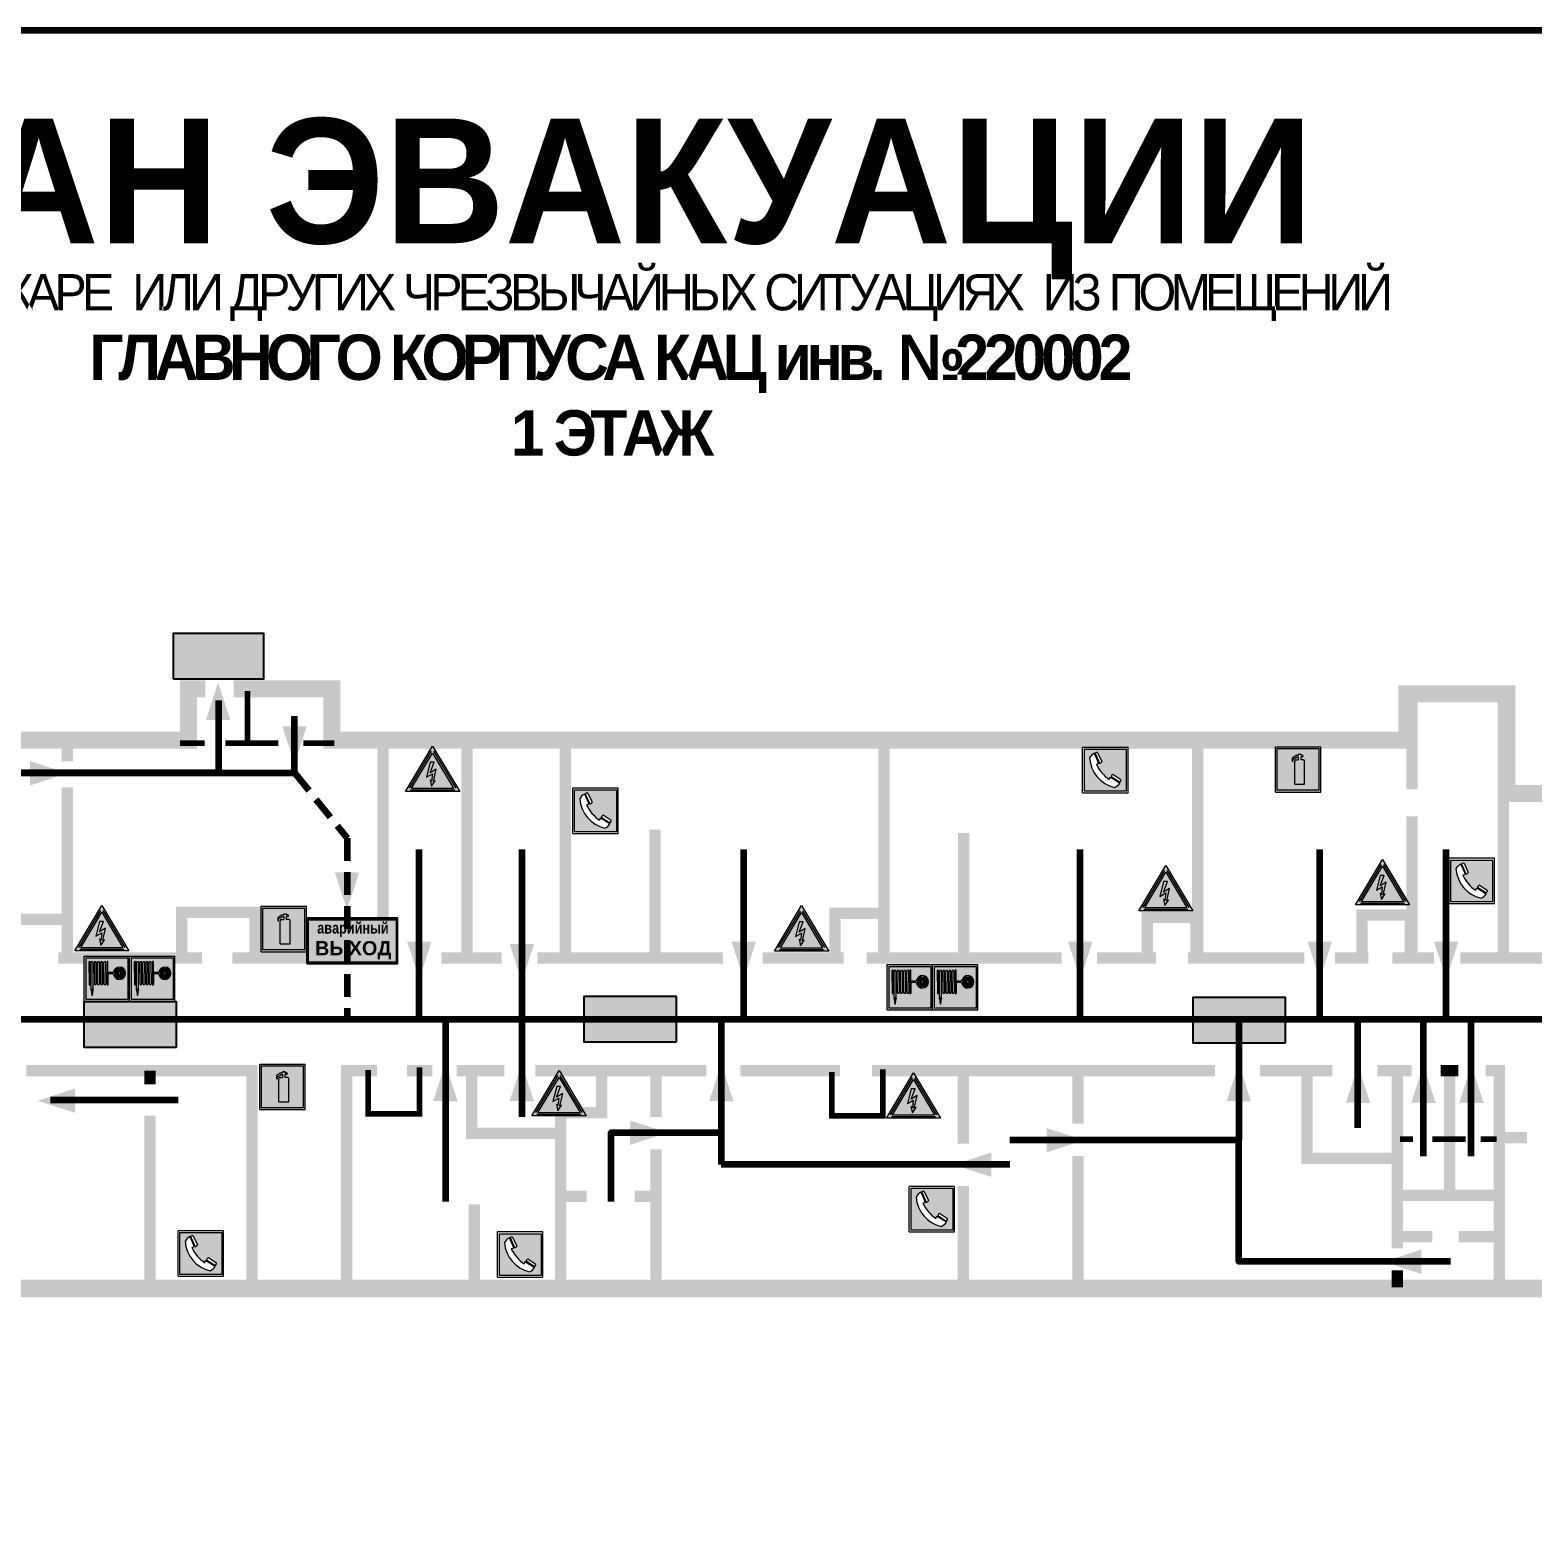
# Model space of a CAD drawing. Header units: millimetres. Extents: x 13810 to 67229, y 12374 to 21950.
# Drawn here: x 27227.8 to 27492.9, y 18821.8 to 19084 of the extents above; entities that cross this region are included whole.
import ezdxf

# ---------------------------------------------------------------- set-up
doc = ezdxf.new("R2010")
doc.units = ezdxf.units.MM
doc.linetypes.add('{ Wide Dash }', pattern=[12, 4, -2, 4, -2])
doc.layers.add('План_Штампы', color=7, linetype='Continuous')
doc.styles.add('обычный', font='arial.ttf')

# ---------------------------------------------------------------- blocks, each defined once
blk = doc.blocks.new('A$C7B4425F7')
at = {"true_color": 0xffffff}
blk.add_hatch(color=7, dxfattribs=at).paths.add_polyline_path([(0, 0), (-16, 0), (-16, -8), (0, -8)])
h = blk.add_hatch(color=126)
h.paths.add_polyline_path([(-0.2, -0.2), (-15.8, -0.2), (-15.8, -7.8), (-0.2, -7.8)])
h.paths.add_polyline_path([(-11.76, -2.03), (-11.76, -3.66), (-11.17, -3.66, -0.568275), (-11.17, -6.18), (-12.58, -6.18), (-12.58, -2.03)], flags=16)
h.paths.add_polyline_path([(-13.33, -4.12, -0.495768), (-13.59, -6.18), (-15.03, -6.18), (-15.03, -2.03), (-13.59, -2.03, -0.487973)], flags=16)
h.paths.add_polyline_path([(-10.25, -2.03), (-9.48, -2.03), (-9.48, -6.18), (-10.25, -6.18)], flags=16)
h.paths.add_polyline_path([(-13.84, -3.69), (-14.24, -3.69), (-14.24, -3.03), (-13.9, -3.03, -0.692621)], flags=0)
h.paths.add_polyline_path([(-9.15, -2.03), (-8.4, -2.03), (-8.04, -3.07), (-7.68, -2.03), (-6.93, -2.03), (-7.64, -4.1), (-6.93, -6.18), (-7.68, -6.18), (-8.04, -5.14), (-8.4, -6.18), (-9.15, -6.18), (-8.44, -4.1)], flags=16)
h.paths.add_polyline_path([(-11.76, -4.46), (-11.42, -4.46, -0.692621), (-11.36, -5.12), (-11.76, -5.12)], flags=0)
h.paths.add_polyline_path([(-13.9, -5.2), (-14.24, -5.2), (-14.24, -4.55), (-13.84, -4.55, -0.708038)], flags=0)
edge = h.paths.add_edge_path(flags=16)
edge.add_ellipse((-5.51, -4.08), major_axis=(0, 2.05), ratio=0.586184, start_angle=0, end_angle=360)
edge = h.paths.add_edge_path(flags=0)
edge.add_ellipse((-5.51, -4.08), major_axis=(0, 1.14), ratio=0.454828, start_angle=0, end_angle=360)
h.paths.add_polyline_path([(-4.13, -4.96, 0.377264), (-3.48, -4.52, 0.0555), (-3.16, -2.03), (-1.66, -2.03), (-1.66, -4.96), (-0.96, -4.96), (-0.96, -7.01), (-1.75, -7.01), (-1.75, -6.18), (-3.3, -6.18), (-3.3, -7.02), (-4.13, -7.02)], flags=16)
h.paths.add_polyline_path([(-2.73, -2.91), (-2.28, -2.91), (-2.28, -4.96), (-3.05, -4.96, 0.079136)], flags=0)
at = {"color": 126}
blk.add_lwpolyline([(-16, -8), (0, -8), (0, 0), (-16, 0)], close=True, dxfattribs=at)
blk = doc.blocks.new('A$C32E8229D')
at = {"true_color": 0xffffff}
blk.add_hatch(color=7, dxfattribs=at).paths.add_polyline_path([(0, 0), (0, -8), (16, -8), (16, 0)])
h = blk.add_hatch(color=126)
h.paths.add_polyline_path([(0.2, -0.2), (15.8, -0.2), (15.8, -7.8), (0.2, -7.8)])
h.paths.add_polyline_path([(13.49, -2.05), (12.08, -2.05), (11.37, -2.63, 0.162397), (11.29, -2.84), (11.29, -3.63), (10.35, -3.63), (10.35, -4.05), (11.68, -4.05), (11.68, -3.48), (12.26, -4.28), (11.29, -5.1), (11.29, -6.78), (11.85, -6.78), (11.85, -5.44), (12.8, -4.64), (12.8, -5.94), (14.46, -5.94), (14.46, -5.39), (13.45, -5.39), (13.45, -3.97), (12.46, -2.59), (13.15, -2.59), (13.69, -3.34), (14.18, -3)], flags=16)
h.paths.add_polyline_path([(10.74, -1.82, 1), (11.8, -1.82, 1)], flags=16)
h.paths.add_polyline_path([(9.39, -3.59), (5.99, -3.59), (6.56, -3.03), (5.91, -3.03), (5.1, -3.83), (5.91, -4.64), (6.56, -4.64), (5.99, -4.09), (9.39, -4.09)], flags=16)
h.paths.add_polyline_path([(4.29, -1.08), (1.72, -1.08), (1.72, -6.6), (4.29, -6.6)], flags=16)
at = {"color": 126}
blk.add_lwpolyline([(16, -8), (0, -8), (0, 0), (16, 0)], close=True, dxfattribs=at)
blk = doc.blocks.new('A$C456E1F9C')
at = {"lineweight": 5}
h = blk.add_hatch(color=242, dxfattribs=at)
h.paths.add_polyline_path([(0.51, -1.47), (0.51, -13.26), (12.29, -13.26), (12.29, -1.47)])
h.paths.add_polyline_path([(5.42, -4.95, -0.254479), (4.78, -5.4), (3.52, -2.53, -0.209735), (4.23, -2.4)], flags=16)
h.paths.add_polyline_path([(8.53, -8.6), (10.87, -10.17), (10.54, -10.76), (8.03, -9.13, -0.192251)], flags=16)
h.paths.add_polyline_path([(4.61, -5.49, 0.005518), (3.87, -5.72, 0.128647), (7.49, -10.01, 0.00809), (7.83, -9.33), (10.47, -10.97, -0.16736), (8.99, -12.25, -0.327862), (1.95, -3.95, -0.166952), (3.36, -2.62)], flags=16)
at = {"color": 242, "lineweight": 5}
for p, q in [((0, -13.77), (0, -0.97)), ((12.8, -0.97), (0, -0.97)), ((4.61, -5.49), (3.36, -2.62)), ((3.52, -2.53), (4.78, -5.4)), ((4.23, -2.4), (5.42, -4.95)), ((12.8, -13.77), (12.8, -0.97)), ((7.83, -9.33), (10.47, -10.97)), ((8.03, -9.13), (10.54, -10.76)), ((10.81, -10.12), (8.53, -8.6)), ((10.54, -10.76), (10.8, -10.3)), ((10.8, -10.3), (10.81, -10.12)), ((0, -13.77), (12.8, -13.77))]:
    blk.add_line(p, q, dxfattribs=at)
blk.add_lwpolyline([(0.51, -1.47), (12.29, -1.47), (12.29, -13.26), (0.51, -13.26)], close=True, dxfattribs=at)
for centre, radius, start, end in [((4.59, -5.34), 2.99, 114.2845, 152.1974), ((11.12, -3.31), 9.19, 183.9915, 256.6009), ((4.02, -3.27), 0.891, 76.3284, 123.7092), ((14.98, -39.1), 35.17, 107.1487, 108.4135), ((13.86, -0.94), 11.08, 205.5536, 234.8762), ((4.68, -4.59), 0.824, 276.9621, 334.0723), ((-13.31, 0.8), 23.44, 332.5487, 334.4027), ((8.94, -9.5), 0.989, 114.4092, 157.9388), ((7.87, -9.46), 3, 291.9291, 329.9329)]:
    blk.add_arc(centre, radius, start, end, dxfattribs=at)
blk = doc.blocks.new('A$C37112FD5')
at = {"true_color": 0xf5f5ff}
h = blk.add_hatch(color=7, dxfattribs=at)
h.dxf.hatch_style = 1
h.paths.add_polyline_path([(12.8, -7.4), (0, -7.4), (0, -20.2), (12.8, -20.2)])
h.paths.add_polyline_path([(12.29, -7.91), (12.29, -19.69), (0.51, -19.69), (0.51, -7.91)], flags=16)
h.paths.add_polyline_path([(4.98, -9.04, -0.42597), (5.17, -9.22), (5.17, -12.25), (5.17, -15.29, -0.432244), (4.98, -15.47), (4.83, -15.47, -0.42597), (4.64, -15.29), (4.64, -12.25), (4.64, -9.22, -0.432244), (4.83, -9.04)], flags=0)
h.paths.add_polyline_path([(4.28, -9.22), (4.28, -12.25), (4.28, -15.29, -0.432244), (4.09, -15.47), (3.94, -15.47, -0.42597), (3.75, -15.29), (3.75, -12.25), (3.75, -9.22, -0.432244), (3.94, -9.04), (4.09, -9.04, -0.42597)], flags=0)
h.paths.add_polyline_path([(5.72, -9.04), (5.87, -9.04, -0.42597), (6.06, -9.22), (6.06, -12.25), (6.06, -15.29, -0.432244), (5.87, -15.47), (5.72, -15.47, -0.42597), (5.53, -15.29), (5.53, -12.25), (5.53, -9.22, -0.432244)], flags=0)
h.paths.add_polyline_path([(6.42, -8.9), (6.5, -8.9, -0.42597), (6.69, -9.08), (6.69, -12.03), (8.21, -12.03, -15.824349), (8.21, -12.47), (6.69, -12.47), (6.69, -15.42, -0.432244), (6.5, -15.6), (6.42, -15.6)], flags=0)
h.paths.add_polyline_path([(3.39, -9.22), (3.39, -12.25), (3.39, -15.29, -0.432244), (3.2, -15.47), (3.05, -15.47, -0.42597), (2.85, -15.29), (2.85, -12.25), (2.85, -9.22, -0.432244), (3.05, -9.04), (3.2, -9.04, -0.42597)], flags=0)
h.paths.add_polyline_path([(2.5, -9.22), (2.5, -16.71), (1.96, -16.71), (1.96, -9.22, -0.432244), (2.15, -9.04), (2.31, -9.04, -0.42597)], flags=0)
h.paths.add_polyline_path([(1.61, -8.9), (1.61, -15.6), (1.57, -15.6, -0.42597), (1.37, -15.42), (1.37, -12.03), (1.37, -9.09, -0.432244), (1.57, -8.9)], flags=0)
h.paths.add_polyline_path([(9.76, -10.81), (9.76, -12.03), (8.49, -12.03, -0.336371)], flags=0)
h.paths.add_polyline_path([(8.49, -12.47), (9.76, -12.47), (9.76, -13.7, -0.336371)], flags=0)
h.paths.add_polyline_path([(10.11, -10.81, -0.336371), (11.38, -12.03), (10.11, -12.03)], flags=0)
h.paths.add_polyline_path([(10.11, -12.47), (11.38, -12.47, -0.336371), (10.11, -13.7)], flags=0)
h.paths.add_polyline_path([(2.5, -16.84), (2.5, -17.05), (1.97, -17.05), (1.97, -16.84)], flags=0)
h.paths.add_polyline_path([(2.5, -17.24, -0.033778), (2.24, -18.6, -0.033778), (1.97, -17.24)], flags=0)
h = blk.add_hatch(color=242)
h.dxf.hatch_style = 1
h.paths.add_polyline_path([(12.29, -7.91), (0.51, -7.91), (0.51, -19.69), (12.29, -19.69)])
h.paths.add_polyline_path([(6.42, -15.6), (6.42, -8.9), (6.5, -8.9, -0.42597), (6.69, -9.08), (6.69, -12.03), (8.21, -12.03, -15.824349), (8.21, -12.47), (6.69, -12.47), (6.69, -15.42, -0.432244), (6.5, -15.6)], flags=16)
h.paths.add_polyline_path([(5.87, -15.47), (5.72, -15.47, -0.42597), (5.53, -15.29), (5.53, -12.25), (5.53, -9.22, -0.432244), (5.72, -9.04), (5.87, -9.04, -0.42597), (6.06, -9.22), (6.06, -12.25), (6.06, -15.29, -0.432244)], flags=16)
h.paths.add_polyline_path([(4.98, -15.47), (4.83, -15.47, -0.42597), (4.64, -15.29), (4.64, -12.25), (4.64, -9.22, -0.432244), (4.83, -9.04), (4.98, -9.04, -0.42597), (5.17, -9.22), (5.17, -12.25), (5.17, -15.29, -0.432244)], flags=16)
h.paths.add_polyline_path([(4.09, -15.47), (3.94, -15.47, -0.42597), (3.75, -15.29), (3.75, -12.25), (3.75, -9.22, -0.432244), (3.94, -9.04), (4.09, -9.04, -0.42597), (4.28, -9.22), (4.28, -12.25), (4.28, -15.29, -0.432244)], flags=16)
h.paths.add_polyline_path([(3.2, -15.47), (3.05, -15.47, -0.42597), (2.85, -15.29), (2.85, -12.25), (2.85, -9.22, -0.432244), (3.05, -9.04), (3.2, -9.04, -0.42597), (3.39, -9.22), (3.39, -12.25), (3.39, -15.29, -0.432244)], flags=16)
h.paths.add_polyline_path([(2.5, -17.05), (1.97, -17.05), (1.97, -16.84), (2.5, -16.84)], flags=16)
h.paths.add_polyline_path([(2.5, -17.24, -0.033778), (2.24, -18.6, -0.033778), (1.97, -17.24)], flags=16)
h.paths.add_polyline_path([(2.5, -16.71), (1.96, -16.71), (1.96, -9.22, -0.432244), (2.15, -9.04), (2.31, -9.04, -0.42597), (2.5, -9.22)], flags=16)
h.paths.add_polyline_path([(1.61, -15.6), (1.57, -15.6, -0.42597), (1.37, -15.42), (1.37, -12.03), (1.37, -9.09, -0.432244), (1.57, -8.9), (1.61, -8.9)], flags=16)
h.paths.add_polyline_path([(8.49, -12.47), (9.76, -12.47), (9.76, -13.7, -0.336371)], flags=0)
h.paths.add_polyline_path([(10.11, -13.7), (10.11, -12.47), (11.38, -12.47, -0.336371)], flags=0)
h.paths.add_polyline_path([(8.49, -12.03, -0.336371), (9.76, -10.81), (9.76, -12.03)], flags=0)
h.paths.add_polyline_path([(10.11, -12.03), (10.11, -10.81, -0.336371), (11.38, -12.03)], flags=0)
h = blk.add_hatch(color=7, dxfattribs=at)
h.dxf.hatch_style = 1
h.paths.add_polyline_path([(1.61, -8.9), (1.57, -8.9, 0.432244), (1.37, -9.09), (1.37, -12.03), (1.37, -15.42, 0.42597), (1.57, -15.6), (1.61, -15.6)])
h.paths.add_polyline_path([(2.5, -9.22, 0.42597), (2.31, -9.04), (2.15, -9.04, 0.432244), (1.96, -9.22), (1.96, -16.71), (2.5, -16.71)])
h.paths.add_polyline_path([(2.5, -16.84), (1.97, -16.84), (1.97, -17.05), (2.5, -17.05)])
h.paths.add_polyline_path([(2.5, -17.24), (1.97, -17.24, 0.033778), (2.24, -18.6, 0.033778)])
h.paths.add_polyline_path([(3.39, -12.25), (3.39, -9.22, 0.42597), (3.2, -9.04), (3.05, -9.04, 0.432244), (2.85, -9.22), (2.85, -12.25), (2.85, -15.29, 0.42597), (3.05, -15.47), (3.2, -15.47, 0.432244), (3.39, -15.29)])
h.paths.add_polyline_path([(4.28, -12.25), (4.28, -9.22, 0.42597), (4.09, -9.04), (3.94, -9.04, 0.432244), (3.75, -9.22), (3.75, -12.25), (3.75, -15.29, 0.42597), (3.94, -15.47), (4.09, -15.47, 0.432244), (4.28, -15.29)])
h.paths.add_polyline_path([(5.17, -12.25), (5.17, -9.22, 0.42597), (4.98, -9.04), (4.83, -9.04, 0.432244), (4.64, -9.22), (4.64, -12.25), (4.64, -15.29, 0.42597), (4.83, -15.47), (4.98, -15.47, 0.432244), (5.17, -15.29)])
h.paths.add_polyline_path([(6.06, -12.25), (6.06, -9.22, 0.42597), (5.87, -9.04), (5.72, -9.04, 0.432244), (5.53, -9.22), (5.53, -12.25), (5.53, -15.29, 0.42597), (5.72, -15.47), (5.87, -15.47, 0.432244), (6.06, -15.29)])
h.paths.add_polyline_path([(6.69, -12.47), (8.21, -12.47, 15.824349), (8.21, -12.03), (6.69, -12.03), (6.69, -9.08, 0.42597), (6.5, -8.9), (6.42, -8.9), (6.42, -15.6), (6.5, -15.6, 0.432244), (6.69, -15.42)])
h.paths.add_polyline_path([(8.49, -12.47), (9.76, -12.47), (9.76, -13.7, -0.336371)], flags=16)
h.paths.add_polyline_path([(8.49, -12.03, -0.336371), (9.76, -10.81), (9.76, -12.03)], flags=16)
h.paths.add_polyline_path([(10.11, -12.47), (11.38, -12.47, -0.336371), (10.11, -13.7)], flags=16)
h.paths.add_polyline_path([(10.11, -12.03), (10.11, -10.81, -0.336371), (11.38, -12.03)], flags=16)
h = blk.add_hatch(color=242)
h.dxf.hatch_style = 1
h.paths.add_polyline_path([(9.76, -10.81, 0.336371), (8.49, -12.03), (9.76, -12.03)])
h.paths.add_polyline_path([(10.11, -10.81), (10.11, -12.03), (11.38, -12.03, 0.336371)])
h.paths.add_polyline_path([(11.38, -12.47), (10.11, -12.47), (10.11, -13.7, 0.336371)])
h.paths.add_polyline_path([(9.76, -12.47), (8.49, -12.47, 0.336371), (9.76, -13.7)])
at = {"color": 242, "lineweight": 5}
for p, q in [((0, -20.2), (0, -7.4)), ((0, -7.4), (12.8, -7.4)), ((12.8, -20.2), (12.8, -7.4)), ((1.37, -12.03), (1.37, -9.08)), ((1.37, -12.03), (1.37, -15.42)), ((1.57, -8.9), (1.61, -8.9)), ((1.61, -8.9), (1.61, -15.6)), ((1.96, -16.71), (1.96, -9.22)), ((2.15, -9.04), (2.31, -9.04)), ((2.5, -16.71), (2.5, -9.22)), ((2.85, -12.25), (2.85, -9.22)), ((2.85, -12.25), (2.85, -15.29)), ((3.05, -9.04), (3.2, -9.04)), ((3.39, -12.25), (3.39, -9.22)), ((3.39, -12.25), (3.39, -15.29)), ((3.75, -12.25), (3.75, -9.22)), ((3.75, -12.25), (3.75, -15.29)), ((3.94, -9.04), (4.09, -9.04)), ((4.28, -12.25), (4.28, -9.22)), ((4.28, -12.25), (4.28, -15.29)), ((4.64, -12.25), (4.64, -9.22)), ((4.64, -12.25), (4.64, -15.29)), ((4.83, -9.04), (4.98, -9.04)), ((5.17, -12.25), (5.17, -9.22)), ((5.17, -12.25), (5.17, -15.29)), ((5.53, -12.25), (5.53, -9.22)), ((5.53, -12.25), (5.53, -15.29)), ((5.72, -9.04), (5.87, -9.04)), ((6.06, -12.25), (6.06, -9.22)), ((6.06, -12.25), (6.06, -15.29)), ((6.42, -8.9), (6.42, -15.6)), ((6.5, -8.9), (6.42, -8.9)), ((6.69, -12.03), (6.69, -9.08)), ((8.21, -12.03), (6.69, -12.03)), ((8.21, -12.47), (6.69, -12.47)), ((6.69, -12.47), (6.69, -15.42)), ((9.76, -12.03), (8.49, -12.03)), ((9.76, -12.47), (8.49, -12.47)), ((9.76, -10.81), (9.76, -12.03)), ((9.76, -12.47), (9.76, -13.7)), ((10.11, -10.81), (10.11, -12.03)), ((11.38, -12.03), (10.11, -12.03)), ((11.38, -12.47), (10.11, -12.47)), ((10.11, -12.47), (10.11, -13.7)), ((1.57, -15.6), (1.61, -15.6)), ((1.96, -16.71), (2.5, -16.71)), ((1.97, -16.84), (2.5, -16.84)), ((1.97, -17.05), (1.97, -16.84)), ((2.5, -16.84), (2.5, -17.05)), ((3.05, -15.47), (3.2, -15.47)), ((3.94, -15.47), (4.09, -15.47)), ((4.83, -15.47), (4.98, -15.47)), ((5.72, -15.47), (5.87, -15.47)), ((6.42, -15.6), (6.5, -15.6)), ((0, -20.2), (12.8, -20.2)), ((2.5, -17.05), (1.97, -17.05)), ((1.97, -17.24), (2.5, -17.24))]:
    blk.add_line(p, q, dxfattribs=at)
blk.add_lwpolyline([(0.51, -7.91), (12.29, -7.91), (12.29, -19.69), (0.51, -19.69)], close=True, dxfattribs=at)
for centre, radius, start, end in [((1.56, -9.09), 0.182, 87.1027, 180.6071), ((2.15, -9.22), 0.182, 87.1027, 180.6071), ((2.32, -9.22), 0.182, 359.3929, 92.8973), ((3.04, -9.22), 0.182, 87.1027, 180.6071), ((3.21, -9.22), 0.182, 359.3929, 92.8973), ((3.93, -9.22), 0.182, 87.1027, 180.6071), ((4.1, -9.22), 0.182, 359.3929, 92.8973), ((4.82, -9.22), 0.182, 87.1027, 180.6071), ((4.99, -9.22), 0.182, 359.3929, 92.8973), ((5.71, -9.22), 0.182, 87.1027, 180.6071), ((5.88, -9.22), 0.182, 359.3929, 92.8973), ((6.51, -9.09), 0.182, 359.3929, 92.8973), ((9.93, -12.25), 1.74, 187.2319, 172.7681), ((9.93, -12.25), 1.46, 96.9927, 171.3585), ((9.93, -12.25), 1.46, 188.6415, 263.0073), ((9.93, -12.25), 1.46, 8.6415, 83.0073), ((9.93, -12.25), 1.46, 276.9927, 351.3585), ((1.56, -15.42), 0.182, 179.3929, 272.8973), ((3.04, -15.29), 0.182, 179.3929, 272.8973), ((3.21, -15.29), 0.182, 267.1027, 0.6071), ((3.93, -15.29), 0.182, 179.3929, 272.8973), ((4.1, -15.29), 0.182, 267.1027, 0.6071), ((4.82, -15.29), 0.182, 179.3929, 272.8973), ((4.99, -15.29), 0.182, 267.1027, 0.6071), ((5.71, -15.29), 0.182, 179.3929, 272.8973), ((5.88, -15.29), 0.182, 267.1027, 0.6071), ((6.51, -15.42), 0.182, 267.1027, 0.6071), ((12.17, -15.98), 10.27, 187.041, 194.7793), ((-7.7, -15.98), 10.27, 345.2207, 352.959)]:
    blk.add_arc(centre, radius, start, end, dxfattribs=at)
blk = doc.blocks.new('A$C3AD82952')
at = {"true_color": 0xf5f5ff}
h = blk.add_hatch(color=7, dxfattribs=at)
h.dxf.hatch_style = 1
h.paths.add_polyline_path([(8.21, 8.73, 0.414214), (7.89, 9.05), (7.22, 9.05), (7.22, 9.92), (7.59, 9.92, 1), (7.57, 10.36), (7.22, 10.36), (7.22, 10.6), (6.43, 10.6), (6.43, 10.36), (6.01, 10.36), (4.74, 9.59), (4.74, 8.69), (4.98, 8.73), (4.98, 9.26), (6.12, 9.91), (6.43, 9.91), (6.43, 9.05), (5.76, 9.05, 0.414214), (5.44, 8.73), (5.44, 2.2), (8.21, 2.2)], flags=0)
h.paths.add_polyline_path([(12.8, 12.8), (0, 12.8), (0, 0), (12.8, 0)])
h.paths.add_polyline_path([(0.51, 12.29), (12.29, 12.29), (12.29, 0.51), (0.51, 0.51)], flags=16)
h.paths.add_polyline_path([(4.74, 9.59), (6.01, 10.36), (6.43, 10.36), (6.43, 10.6), (7.22, 10.6), (7.22, 10.36), (7.59, 10.36, -0.94586), (7.59, 9.92), (7.22, 9.92), (7.22, 9.05), (7.89, 9.05, -0.414214), (8.21, 8.73), (8.21, 2.2), (5.44, 2.2), (5.44, 8.73, -0.414214), (5.76, 9.05), (6.43, 9.05), (6.43, 9.91), (6.12, 9.91), (4.98, 9.26), (4.98, 8.73), (4.74, 8.69)], flags=0)
h = blk.add_hatch(color=242)
h.dxf.hatch_style = 1
h.paths.add_polyline_path([(12.29, 12.29), (0.51, 12.29), (0.51, 0.51), (12.29, 0.51)])
h.paths.add_polyline_path([(4.74, 8.69), (4.74, 9.59), (6.01, 10.36), (6.43, 10.36), (6.43, 10.6), (7.22, 10.6), (7.22, 10.36), (7.59, 10.36, -0.94586), (7.59, 9.92), (7.22, 9.92), (7.22, 9.05), (7.89, 9.05, -0.414214), (8.21, 8.73), (8.21, 2.2), (5.44, 2.2), (5.44, 8.73, -0.414214), (5.76, 9.05), (6.43, 9.05), (6.43, 9.91), (6.12, 9.91), (4.98, 9.26), (4.98, 8.73)], flags=16)
h = blk.add_hatch(color=7, dxfattribs=at)
h.dxf.hatch_style = 1
h.paths.add_polyline_path([(8.21, 8.73, 0.414214), (7.89, 9.05), (7.22, 9.05), (7.22, 9.92), (7.59, 9.92, 1), (7.57, 10.36), (7.22, 10.36), (7.22, 10.6), (6.43, 10.6), (6.43, 10.36), (6.01, 10.36), (4.74, 9.59), (4.74, 8.69), (4.98, 8.73), (4.98, 9.26), (6.12, 9.91), (6.43, 9.91), (6.43, 9.05), (5.76, 9.05, 0.414214), (5.44, 8.73), (5.44, 2.2), (8.21, 2.2)])
at = {"color": 242, "lineweight": 5}
for p, q in [((0, 0), (0, 12.8)), ((0, 12.8), (12.8, 12.8)), ((12.8, 0), (12.8, 12.8)), ((6.01, 10.36), (4.74, 9.59)), ((4.74, 9.59), (4.74, 8.69)), ((4.74, 8.69), (4.98, 8.73)), ((4.98, 9.26), (6.12, 9.91)), ((4.98, 8.73), (4.98, 9.26)), ((5.44, 2.2), (5.44, 8.73)), ((5.76, 9.05), (6.43, 9.05)), ((6.01, 10.36), (6.43, 10.36)), ((6.12, 9.91), (6.43, 9.91)), ((7.22, 10.6), (6.43, 10.6)), ((6.43, 10.6), (6.43, 10.36)), ((6.43, 9.91), (6.43, 9.05)), ((7.22, 10.36), (7.22, 10.6)), ((7.59, 10.36), (7.22, 10.36)), ((7.22, 9.05), (7.22, 9.92)), ((7.59, 9.92), (7.22, 9.92)), ((7.89, 9.05), (7.22, 9.05)), ((8.21, 2.2), (8.21, 8.73)), ((0, 0), (12.8, 0)), ((5.44, 2.2), (8.21, 2.2))]:
    blk.add_line(p, q, dxfattribs=at)
blk.add_lwpolyline([(0.51, 12.29), (12.29, 12.29), (12.29, 0.51), (0.51, 0.51)], close=True, dxfattribs=at)
for centre, radius, start, end in [((5.76, 8.73), 0.32, 90, 180), ((7.58, 10.14), 0.223, 273.1875, 86.8125), ((7.89, 8.73), 0.32, 0, 90)]:
    blk.add_arc(centre, radius, start, end, dxfattribs=at)
blk = doc.blocks.new('A$C3E6D3DDE')
at = {"lineweight": 5}
h = blk.add_hatch(color=40, dxfattribs=at)
h.paths.add_polyline_path([(24.1, 1.45), (16.46, -11.35), (31.74, -11.35)])
h.paths.add_polyline_path([(24.09, -0.46), (30.03, -10.41), (18.14, -10.41)], flags=16)
h.paths.add_polyline_path([(24.54, -3.08), (23.41, -6.02), (25.13, -5.01), (24.33, -8.5), (24.82, -8.27), (23.79, -9.86), (23.4, -8.04), (23.8, -8.43), (24.04, -6.29), (22.39, -7.25), (23.44, -3.08)], flags=0)
h = blk.add_hatch(color=256, dxfattribs=at)
h.paths.add_polyline_path([(24.37, 0.03, 0.567511), (23.82, 0.03), (17.59, -10.4, 0.582454), (17.86, -10.88), (30.32, -10.88, 0.582149), (30.6, -10.4)])
h.paths.add_polyline_path([(24.09, -0.46), (18.14, -10.41), (30.03, -10.41)], flags=16)
h.paths.add_polyline_path([(24.54, -3.08), (23.41, -6.02), (25.13, -5.01), (24.33, -8.5), (24.82, -8.27), (23.79, -9.86), (23.4, -8.04), (23.8, -8.43), (24.04, -6.29), (22.39, -7.25), (23.44, -3.08)], flags=0)
h = blk.add_hatch(color=40, dxfattribs=at)
h.paths.add_polyline_path([(24.09, -0.46), (18.14, -10.41), (30.03, -10.41)])
h.paths.add_polyline_path([(24.82, -8.27), (23.79, -9.86), (23.4, -8.04), (23.8, -8.43), (24.04, -6.29), (22.39, -7.25), (23.44, -3.08), (24.54, -3.08), (23.41, -6.02), (25.13, -5.01), (24.33, -8.5)], flags=16)
at = {"color": 40, "lineweight": 5}
for p, q in [((16.46, -11.35), (24.1, 1.45)), ((24.1, 1.45), (31.74, -11.35))]:
    blk.add_line(p, q, dxfattribs=at)
at = {"lineweight": 5}
for p, q in [((17.59, -10.4), (23.82, 0.03)), ((24.37, 0.03), (30.6, -10.4)), ((18.14, -10.41), (24.09, -0.46)), ((23.44, -3.08), (22.39, -7.25)), ((23.41, -6.02), (24.54, -3.08)), ((24.54, -3.08), (23.44, -3.08)), ((24.09, -0.46), (30.03, -10.41)), ((22.39, -7.25), (24.04, -6.29)), ((23.8, -8.43), (23.4, -8.04)), ((23.4, -8.04), (23.79, -9.86)), ((25.13, -5.01), (23.41, -6.02)), ((23.79, -9.86), (24.82, -8.27)), ((24.04, -6.29), (23.8, -8.43)), ((24.33, -8.5), (25.13, -5.01)), ((24.82, -8.27), (24.33, -8.5)), ((17.86, -10.88), (30.32, -10.88)), ((18.14, -10.41), (30.03, -10.41))]:
    blk.add_line(p, q, dxfattribs=at)
at = {"color": 50, "lineweight": 5}
blk.add_line((31.74, -11.35), (16.46, -11.35), dxfattribs=at)
blk = doc.blocks.new('A$C41C009D9')
at = {"true_color": 0xffffff}
blk.add_hatch(color=7, dxfattribs=at).paths.add_polyline_path([(0, 8), (-16, 8), (-16, 0), (0, 0)])
h = blk.add_hatch(color=126)
h.dxf.hatch_style = 1
h.paths.add_polyline_path([(-15.8, 7.8), (-15.8, 0.2), (-0.2, 0.2), (-0.2, 7.8)])
at = {"color": 126}
for points in [[(-16, 0), (0, 0), (0, 8), (-16, 8)], [(-16, 0), (0, 0), (0, 8), (-16, 8)], [(-15.8, 7.8), (-0.2, 7.8), (-0.2, 0.2), (-15.8, 0.2)]]:
    blk.add_lwpolyline(points, close=True, dxfattribs=at)
at = {"color": 7, "true_color": 0xffffff, "insert": (-15.8, 7.3), "char_height": 2.5, "width": 15.5999, "attachment_point": 1, "style": 'обычный'}
blk.add_mtext('\\pi1.6133;{\\fArial|b1|i0|c204|p34;\\H0.8x;\\W0.8;аварийный\\H1.25x;\\W1;\\P\\pi1.2327;ВЫХОД}', dxfattribs=at)

msp = doc.modelspace()

# ---------------------------------------------------------------- linework, layer by layer
at = {"color": 2, "lineweight": 100}
msp.add_lwpolyline([(27019.29, 19083.98), (27619.29, 19083.98), (27619.29, 18688.98), (27019.29, 18688.98)], close=True, dxfattribs=at)
at = {"lineweight": 100}
for points, const_width, elevation in [([(27258.76, 18967.81), (27255.8, 18967.81), (27255.8, 18958.75), (27109, 18958.75), (27109, 18978.2), (27140.18, 18978.2), (27140.18, 18979.68)], 3, 3), ([(27101.19, 18840.98), (27126.15, 18840.98), (27126.15, 18832.12), (27143.11, 18832.12), (27143.11, 18861.99), (27546.81, 18861.99), (27546.81, 18824.42), (27604.86, 18824.42), (27604.86, 18917.12), (27554.21, 18917.12), (27554.21, 18966.92), (27550.98, 18966.92)], 3, 3), ([(27544.18, 18966.92), (27533.88, 18966.92), (27533.88, 18949.33), (27488.27, 18949.33), (27488.27, 18966.92), (27470.67, 18966.92), (27470.67, 18958.75), (27281.05, 18958.75), (27281.05, 18967.81), (27263.75, 18967.81)], 3, 3), ([(27487.66, 18966.92), (27487.66, 18920.34)], 2, 3), ([(27234.43, 18958.75), (27234.43, 18955.01)], 2, 3), ([(27290.08, 18920.34), (27290.08, 18958.75)], 2, 6), ([(27322.24, 18920.34), (27322.24, 18958.84)], 2, 3), ([(27378.43, 18920.34), (27378.43, 18958.49)], 2, 3), ([(27433.77, 18920.34), (27433.77, 18958.78)], 2, 3), ([(27304.91, 18920.34), (27304.91, 18957.93)], 2, 3), ([(27234.43, 18921.01), (27234.43, 18950.42)], 2, 3), ([(27338.06, 18920.34), (27338.06, 18942.98)], 2, 3), ([(27392.48, 18920.34), (27392.48, 18942.38)], 2, 3), ([(27480.1, 18920.34), (27504.85, 18920.34), (27504.85, 18932.99)], 2, 3), ([(27225.09, 18920.34), (27225.09, 18927.17), (27234.43, 18927.17), (27234.43, 18931.47)], 2, 3), ([(27254.61, 18921.37), (27254.61, 18928.41), (27267.52, 18928.41), (27267.52, 18920.71)], 2, 3), ([(27369.83, 18921.37), (27369.83, 18928.2), (27378.41, 18928.2), (27378.41, 18920.71)], 2, 3), ([(27424.9, 18920.67), (27424.9, 18927.5), (27433.48, 18927.5), (27433.48, 18920.01)], 2, 3), ([(27462.73, 18921.12), (27462.73, 18927.94), (27471.31, 18927.94), (27471.31, 18920.46)], 2, 3), ([(27232.82, 18920.34), (27258.17, 18920.34)], 2, 3), ([(27263.5, 18920.34), (27281.75, 18920.34)], 2, 3), ([(27286.91, 18920.34), (27292.4, 18920.34)], 2, 3), ([(27300.38, 18920.34), (27311.01, 18920.34)], 2, 3), ([(27317.29, 18920.34), (27350.08, 18920.34)], 2, 3), ([(27357.06, 18920.34), (27371.35, 18920.34)], 2, 3), ([(27375.42, 18920.34), (27409.79, 18920.34)], 2, 3), ([(27416.02, 18920.34), (27426.41, 18920.34)], 2, 3), ([(27432.08, 18920.34), (27452.61, 18920.34)], 2, 3), ([(27457.97, 18920.34), (27463.85, 18920.34)], 2, 3), ([(27468.13, 18920.34), (27475.45, 18920.34)], 2, 3), ([(27227.2, 18900.45), (27267, 18900.45), (27267, 18862.18)], 2, 3), ([(27249.03, 18900.45), (27249.03, 18898.05)], 2, 3), ([(27283.71, 18862.18), (27283.71, 18900.45), (27289.03, 18900.45)], 2, 3), ([(27294.34, 18900.45), (27298.81, 18900.45)], 2, 3), ([(27303.11, 18900.45), (27311.51, 18900.45)], 2, 3), ([(27305.73, 18900.45), (27305.73, 18889.41), (27321.45, 18889.41), (27321.45, 18893.07), (27328.64, 18893.07), (27328.64, 18900.45)], 2, 3), ([(27316.95, 18900.45), (27347.11, 18900.45)], 2, 3), ([(27338.23, 18900.45), (27338.23, 18892.29)], 2, 3), ([(27353.13, 18900.45), (27370.68, 18900.45)], 2, 3), ([(27376.36, 18900.45), (27436.82, 18900.45)], 2, 3), ([(27392.44, 18900.45), (27392.44, 18887.58)], 2, 3), ([(27412.65, 18900.45), (27412.65, 18891.12)], 2, 3), ([(27444.76, 18900.45), (27457.52, 18900.45)], 2, 3), ([(27453.08, 18900.45), (27453.08, 18884.99), (27468.59, 18884.99)], 2, 3), ([(27465.46, 18900.45), (27471.53, 18900.45)], 2, 3), ([(27468.96, 18900.45), (27468.96, 18869.13)], 2, 3), ([(27476.61, 18900.45), (27479.74, 18900.45)], 2, 3), ([(27478.22, 18900.45), (27478.22, 18878.5)], 2, 3), ([(27484.59, 18900.45), (27486.97, 18900.45), (27486.97, 18861.93)], 2, 3), ([(27249.03, 18892.53), (27249.03, 18862.62)], 2, 3), ([(27321.45, 18889.41), (27321.45, 18861.51)], 2, 3), ([(27486.97, 18888.66), (27491.83, 18888.66)], 2, 3), ([(27334.51, 18878.32), (27338.23, 18878.32), (27338.23, 18886.63)], 2, 3), ([(27412.65, 18885.45), (27412.65, 18862.07)], 2, 3), ([(27392.44, 18880.14), (27392.44, 18861.89)], 2, 3), ([(27321.45, 18878.32), (27326.01, 18878.32)], 2, 3), ([(27338.23, 18878.32), (27338.23, 18861.86)], 2, 3), ([(27468.16, 18878.5), (27486.97, 18878.5)], 2, 3), ([(27468.96, 18871.21), (27475.16, 18871.21)], 2, 3), ([(27486.97, 18871.21), (27479.78, 18871.21)], 2, 3), ([(27468.96, 18865.24), (27468.96, 18862.27)], 2, 3), ([(27142.51, 18862.62), (27576.66, 18862.62), (27576.66, 18852.54)], 2, 3)]:
    msp.add_lwpolyline(points, dxfattribs=dict(at, const_width=const_width, elevation=elevation))
for points, const_width in [([(27266.17, 18958.23), (27266.17, 18967.4)], 1), ([(27471.55, 18966.29), (27471.55, 18950.11)], 2), ([(27254.32, 18958.23), (27258.65, 18958.23)], 1), ([(27262.27, 18958.23), (27271.66, 18958.23)], 1), ([(27276.07, 18958.23), (27281.53, 18958.23)], 1), ([(27471.55, 18945.33), (27471.55, 18920.34)], 2), ([(27287.5, 18900.6), (27287.5, 18892.89), (27296.52, 18892.89), (27296.52, 18901.06)], 1), ([(27369.26, 18900.25), (27369.26, 18892.54), (27378.27, 18892.54), (27378.27, 18900.71)], 1), ([(27469.45, 18888.38), (27471.78, 18888.38)], 1), ([(27475.17, 18888.38), (27481.04, 18888.38)], 1), ([(27483.67, 18888.38), (27486.53, 18888.38)], 1), ([(27306.18, 18862.74), (27306.18, 18876.9)], 2)]:
    msp.add_lwpolyline(points, dxfattribs=dict(at, const_width=const_width))
at = {"color": 126, "lineweight": 100, "true_color": 0x008754}
for points in [[(27261.09, 18965.78), (27261.09, 18952.98), (27221.77, 18952.98), (27274.5, 18952.98), (27274.5, 18962.96)], [(27296.5, 18909.57), (27296.5, 18939.5)], [(27314.56, 18939.5), (27314.56, 18892.31)], [(27353.71, 18909.57), (27353.71, 18939.5)], [(27413.07, 18909.57), (27413.07, 18939.5)], [(27455.3, 18909.57), (27455.3, 18939.5)], [(27477.62, 18909.57), (27477.62, 18939.5)], [(27097.71, 18909.57), (27495.1, 18909.57), (27495.1, 18876.04)], [(27301.1, 18909.57), (27301.1, 18877.41)], [(27349.76, 18909.57), (27349.76, 18883.93)], [(27441.02, 18909.57), (27441.02, 18888.21)], [(27461.99, 18909.57), (27461.99, 18890.41)], [(27473.52, 18909.57), (27473.52, 18885.41)], [(27481.98, 18909.57), (27481.98, 18885.41)], [(27253.96, 18895.3), (27231.45, 18895.3)], [(27330.35, 18877.41), (27330.35, 18889.56), (27349.76, 18889.56)], [(27441.02, 18888.21), (27400.64, 18888.21)], [(27478.38, 18866.83), (27441.02, 18866.83), (27441.02, 18888.82)], [(27400.64, 18883.93), (27349.76, 18883.93)]]:
    msp.add_lwpolyline(points, dxfattribs=at)
at = {"color": 126, "linetype": '{ Wide Dash }', "lineweight": 100, "true_color": 0x008754}
msp.add_lwpolyline([(27274.5, 18952.98), (27283.77, 18941.48), (27283.77, 18909.57)], dxfattribs=at)
at = {"layer": 'План_Штампы', "color": 126, "true_color": 0x008754}
for points in [[(27263.18, 18962.32), (27258.88, 18962.34), (27261.01, 18968.92)], [(27272.34, 18961.22), (27276.64, 18961.21), (27274.51, 18954.62)], [(27227.85, 18950.76), (27227.86, 18955.06), (27234.45, 18952.93)], [(27281.6, 18935.43), (27285.89, 18935.42), (27283.76, 18928.84)], [(27294.35, 18923.21), (27298.64, 18923.2), (27296.51, 18916.61)], [(27312.44, 18922.81), (27316.73, 18922.8), (27314.6, 18916.22)], [(27351.55, 18923.21), (27355.85, 18923.2), (27353.72, 18916.61)], [(27410.91, 18923.21), (27415.21, 18923.2), (27413.08, 18916.61)], [(27453.14, 18923.21), (27457.44, 18923.2), (27455.31, 18916.61)], [(27475.46, 18923.21), (27479.75, 18923.2), (27477.62, 18916.61)], [(27303.26, 18895.09), (27298.97, 18895.11), (27301.09, 18901.69)], [(27316.72, 18895.09), (27312.43, 18895.11), (27314.56, 18901.69)], [(27351.92, 18895.09), (27347.63, 18895.11), (27349.75, 18901.69)], [(27443.18, 18895.09), (27438.88, 18895.11), (27441.01, 18901.69)], [(27464.21, 18894.8), (27459.92, 18894.81), (27462.05, 18901.39)], [(27475.75, 18894.8), (27471.46, 18894.81), (27473.58, 18901.39)], [(27484.21, 18894.8), (27479.91, 18894.81), (27482.04, 18901.39)], [(27235.79, 18897.33), (27235.78, 18893.04), (27229.2, 18895.17)], [(27333.68, 18887.39), (27333.69, 18891.68), (27340.28, 18889.56)], [(27407.14, 18886.06), (27407.15, 18890.35), (27413.73, 18888.22)], [(27397.4, 18886.04), (27397.39, 18881.75), (27390.8, 18883.88)], [(27473.21, 18868.93), (27473.2, 18864.64), (27466.62, 18866.77)]]:
    msp.add_solid(points, dxfattribs=at)

# ---------------------------------------------------------------- block references
for name, p, xscale, yscale, zscale in [('A$C3E6D3DDE', (27283.79, 18956.78), 0.625, 0.625, 0.625), ('A$C456E1F9C', (27413.49, 18958.07, 3), 0.625, 0.625, 0.625), ('A$C3AD82952', (27447.49, 18949.61), 0.625, 0.625, 0.625), ('A$C456E1F9C', (27323.58, 18950.89, 3), 0.625, 0.625, 0.625), ('A$C3E6D3DDE', (27413.11, 18935.74), 0.625, 0.625, 0.625), ('A$C3E6D3DDE', (27451.31, 18936.82), 0.625, 0.625, 0.625), ('A$C456E1F9C', (27478.11, 18938.54, 3), 0.625, 0.625, 0.625), ('A$C3E6D3DDE', (27225.46, 18928.72), 0.625, 0.625, 0.625), ('A$C3AD82952', (27268.58, 18921.46), 0.625, 0.625, 0.625), ('A$C3E6D3DDE', (27348.86, 18928.67), 0.625, 0.625, 0.625), ('A$C37112FD5', (27237.41, 18925.32), 0.6249984004534781, 0.6249984004534781, 0.6249984004534781), ('A$C37112FD5', (27245.41, 18925.32), 0.6249984004534781, 0.6249984004534781, 0.6249984004534781), ('A$C37112FD5', (27379.02, 18923.8), 0.6249984004534781, 0.6249984004534781, 0.6249984004534781), ('A$C37112FD5', (27387.02, 18923.8), 0.6249984004534781, 0.6249984004534781, 0.6249984004534781), ('A$C3AD82952', (27268.35, 18893.63), 0.625, 0.625, 0.625), ('A$C3E6D3DDE', (27306.08, 18899.58), 0.625, 0.625, 0.625), ('A$C3E6D3DDE', (27368.59, 18899.2), 0.625, 0.625, 0.625), ('A$C456E1F9C', (27382.91, 18880.66, 3), 0.625, 0.625, 0.625), ('A$C456E1F9C', (27253.97, 18872.84, 3), 0.625, 0.625, 0.625), ('A$C456E1F9C', (27310.3, 18872.64, 3), 0.625, 0.625, 0.625)]:
    msp.add_blockref(name, p, dxfattribs=dict(xscale=xscale, yscale=yscale, zscale=zscale))
msp.add_blockref('A$C41C009D9', (27292.68, 18919.36))
at = {"layer": 'План_Штампы'}
msp.add_blockref('A$C7B4425F7', (27269.1, 18977.59), dxfattribs=at)
at = {"layer": 'План_Штампы', "color": 126, "true_color": 0x008754, "xscale": 1.012510887696, "yscale": 1.012510887696, "zscale": 1.012510887696, "rotation": 359.9978653237144}
for p in [(27237.41, 18912.69), (27325.58, 18913.6), (27432.98, 18913.42)]:
    msp.add_blockref('A$C32E8229D', p, dxfattribs=at)

# ---------------------------------------------------------------- texts
at = {"lineweight": 0, "insert": (27176.96, 19068.38), "char_height": 22, "width": 493.8901, "attachment_point": 1, "style": 'обычный'}
msp.add_mtext('{\\fProxima Nova Rg|b1|i0|c204|p2;ПЛАН ЭВАКУАЦИИ}', dxfattribs=at)
at = {"color": 0, "lineweight": 0, "insert": (27329.82, 19035.56), "char_height": 8, "width": 449.2158, "attachment_point": 5, "style": 'обычный'}
msp.add_mtext('{\\fArial Black|b1|i0|c204|p34;\\H2x;\\T0.85;  \\fArial Narrow|b0|i0|c204|p34;\\H0.8x;\\W0.9;\\P\\fProxima Nova Rg|b0|i0|c204|p2;\\H0.5x;\\W1;\\C256;ПРИ ПОЖАРЕ  ИЛИ ДРУГИХ ЧРЕЗВЫЧАЙНЫХ СИТУАЦИЯХ  ИЗ ПОМЕЩЕНИЙ \\fProxima Nova Rg|b1|i0|c204|p2;\\H1.25x;\\PГЛАВНОГО КОРПУСА КАЦ инв. №220002\\P\\fProxima Nova Rg|b1|i0|c0|p2;1 \\fProxima Nova Rg|b1|i0|c204|p2;ЭТАЖ}', dxfattribs=at)

doc.saveas('drawing.dxf')
